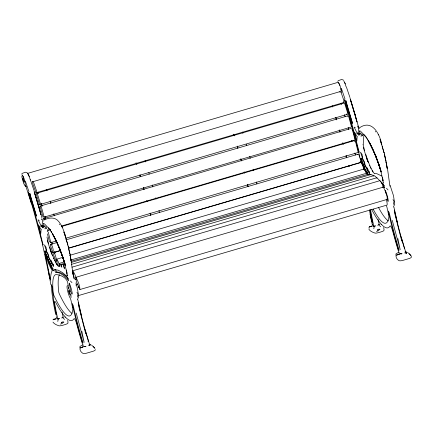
<?xml version="1.0" encoding="UTF-8"?>
<svg xmlns="http://www.w3.org/2000/svg" width="433" height="433" viewBox="0 0 433 433"><rect width="100%" height="100%" fill="white"/><g stroke="black" fill="none" stroke-linecap="round" stroke-linejoin="round"><path stroke-width="0.65" d="M395.822 255.308L396.119 253.614L398.549 252.471M73.567 276.492L72.517 271.908M379.611 180.539L376.894 177.741L376.889 178.163M47.538 258.36L47.056 258.133L47.083 256.91L47.424 256.807M47.186 258.458L47.208 257.511L47.554 257.413M48.653 261.137L48.307 261.234L48.334 260.011L47.69 259.486L47.083 256.91M363.579 165.65L363.103 165.422L363.125 164.199L363.471 164.096M363.233 165.747L363.249 164.8L363.596 164.702M364.7 168.426L364.353 168.524L364.375 167.3L363.731 166.775L363.125 164.199M365.322 170.445L365.295 170.039M364.121 169.13L366.096 172.659M49.129 261.646L49.145 261.965M46.347 226.876L46.261 228.619L46.304 228.343M362.394 134.165L362.307 135.908L362.345 135.632M382.907 187.511C383.568 185.703 380.277 180.415 380.093 180.945M67.137 275.356L67.164 274.874L67.234 276L66.476 270.013L66.974 273.461L64.766 263.719L62.558 256.796L64.766 263.719M52.333 255.075L52.447 255.356M368.38 162.364L368.488 162.646M363.233 144.276L363.92 134.468M50.688 266.522L50.813 266.836L50.612 266.024L50.959 265.916M64.468 261.889L59.283 263.41L59.841 266.327M368.039 174.358L366.713 173.232L366.691 173.563M89.701 344.955L85.149 329.61M405.743 252.244L401.196 236.9M45.048 228.711L45.021 228.981L45.6 227.092M361.09 136L361.068 136.271L361.647 134.382M79.775 347.504L80.073 346.324L82.503 345.182M88.354 341.458L88.229 340.571A92.418 16.265 73.7 0 1 78.59 303.744M43.679 227.78L43.912 225.815L44.502 226.865M359.726 135.069L359.958 133.104L360.543 134.154M358.188 132.043L358.703 128.845M76.035 277.255L76.246 281.244L79.872 289.547L387.259 199.375L387.237 198.254A4.584 0.806 73.7 0 0 385.635 192.079L383.416 187.083L76.035 277.255L78.254 282.251A4.584 0.806 73.7 0 1 79.856 288.427L79.872 289.547M41.839 226.399L42.656 221.555M46.142 255.367L46.439 254.496L46.093 254.599L46.087 255.497A2.636 0.465 73.7 0 0 46.45 256.509L46.661 257.078M46.98 256L46.553 256.444L46.152 255.47M46.634 256.103L46.645 257.056L46.991 256.958L46.872 256.547L46.526 256.65M362.616 162.878L362.486 161.785L362.14 161.888L362.134 162.786A2.636 0.465 73.7 0 0 362.497 163.798L362.702 164.367L363.033 164.248L362.556 163.988M362.14 161.888L362.573 163.717L363.022 163.29M362.686 164.345L362.675 163.393M56.225 317.21L56.691 316.712M372.266 224.5L372.737 224.002L372.299 224.343M89.799 345.334L89.436 345.469M405.845 252.623L405.477 252.758M56.479 317.573L55.749 318.823L53.248 319.711L56.377 318.791M372.526 224.862L371.795 226.113L369.289 227L372.423 226.08M52.842 252.677C54.277 250.929 51.614 242.22 50.347 245.127L52.804 252.704L60.588 250.42M68.371 248.141L360.191 162.532L360.592 160.004L358.833 154.532L357.658 154.321L66.487 239.736M42.77 225.934L42.948 225.349M358.811 133.223L358.989 132.639M57.778 321.448L58.233 319.013M373.82 228.738L374.274 226.302M83.407 345.897L82.568 347.158M399.453 253.186L398.614 254.447M32.578 181.79L32.535 182.953L36.004 192.809L343.385 102.637L343.899 100.651L341.843 94.567A4.584 0.806 73.7 0 0 339.959 91.623L32.578 181.79A4.584 0.806 73.7 0 1 34.456 184.739L36.518 190.823L36.004 192.809M339.791 92.099L339.959 91.623M39.988 206.135L42.954 216.873L44.161 217.112L351.547 126.945L348.673 116.482L348.413 115.93L347.374 115.963L39.988 206.135L41.195 206.379L44.161 217.112M347.374 115.963L347.363 116.239M41.433 219.775L41.887 218.703L43.013 221.387M357.479 127.064L357.929 125.992L359.06 128.677M367.011 159.387L366.968 158.64M45.303 250.767L44.696 251.459L45.649 254.03A2.225 0.39 73.7 0 0 45.801 253.689L45.557 252.672M44.864 251.735L45.384 251.237M361.344 158.056L360.743 158.749L361.696 161.32A2.225 0.39 73.7 0 0 361.842 160.979L361.685 160.221M361.425 158.527L360.905 159.025L361.636 161.276M65.004 263.161L61.113 264.298L61.843 267.285M368.461 174.196L370.61 174.602M21.742 174.158L22.143 173.4L25.558 172.204L27.328 172.751M71.147 297.07L71.017 297.325L70.714 293.98M337.783 81.447L338.184 80.69L341.599 79.493L343.374 80.04M51.327 252.758L51.511 253.034M50.953 265.445L51.175 265.11L50.872 265.521L50.829 265.212L51.3 265.342L50.997 265.754L50.829 265.212L51.343 265.651L50.997 265.754L50.829 265.212M367.216 172.399L366.913 172.81L366.875 172.502L367.341 172.632L367.038 173.043L366.875 172.502L367.384 172.94M50.239 244.537L57.405 242.399M357.658 154.321L357.669 154.716M368.835 227.395L370.107 226.291M64.966 264.287L63.629 264.72L64.679 268.828M373.425 175.879L373.159 175.289L371.027 174.732M43.895 220.386L43.538 218.649L350.919 128.477L352.278 129.261L355.033 139.913L61.264 226.091M52.978 319.835L54.06 319.002M53.99 252.547L53.578 254.988L56.182 261.548C57.08 260.265 55.229 254.139 53.99 252.547L60.474 250.647M361.339 162.413L363.363 167.219L363.612 169.584M359.098 128.098C371.146 119.156 378.88 132.276 381.37 142.684M360.191 162.532L359.969 162.072M376.38 177.768C376.342 176.87 373.484 174.818 373.841 176.128M37.135 193.14L36.242 193.989L39.549 204.63L346.936 114.458L347.829 113.928L347.753 113.327L344.516 102.973L37.135 193.14L40.437 203.781L39.549 204.63M84.846 346.573L84.208 346.357L84.863 346.562L84.446 346.584M400.888 253.862L400.254 253.646L400.909 253.852L400.493 253.873M47.441 233.89L49.319 241.333L50.802 242.632L48.269 232.137L47.219 231.157M65.719 238.253L358.188 152.459L355.655 141.964L354.124 140.86M63.261 257.24L56.739 259.167L57.188 263.686L58.655 266.425M72.728 270.782C74.817 285.623 78.795 279.296 72.728 270.782L380.109 180.61M83.455 346.746L80.273 347.916L82.849 347.158M399.502 254.036L396.314 255.205L399.535 254.258M60.409 324.106L62.395 323.478M376.456 231.395L378.442 230.767M50.012 264.314L49.963 264.206A1.597 0.281 73.7 0 0 49.909 264.098L49.882 264.747L49.649 263.34L49.995 263.237M366.042 170.526L365.647 170.597A4.731 0.834 73.7 0 1 365.512 170.31M51.262 265.721L50.915 265.824L51.218 267.356M51.321 266.555L51.787 266.647L51.321 266.555L51.679 268.146L51.538 267.161A1.597 0.281 73.7 0 1 51.641 267.302L51.781 267.54M367 173.205L366.659 173.314L366.875 173.979M53.752 270.306L53.481 270.771L53.297 270.284L53.643 270.181M46.515 256.699L46.861 256.596M363.731 166.775L364.077 166.673M51.44 266.75L51.798 266.706M368.174 162.619L368.521 162.516M47.056 258.133L47.403 258.036M363.103 165.422L363.449 165.325M49.649 263.34L50.131 263.562M365.825 170.954L366.172 170.851L365.917 171.089A1.997 0.352 73.7 0 1 365.982 171.23M27.23 173.509L337.859 82.384A5.445 0.958 73.7 0 1 340.149 86.189A5.445 0.958 73.7 0 1 341.22 92.532M44.296 219.785C48.523 218.043 53.427 216.809 57.313 220.045C61.605 224.115 63.456 229.95 65.329 235.395M50.239 229.328L47.646 230.085L47.619 229.582M47.435 230.648L50.677 229.701M61.703 226.464L354.172 140.671M50.802 242.632L56.636 240.921M361.912 160.822L361.566 160.919A1.824 0.319 73.7 0 0 361.712 160.627L360.998 158.159M68.907 248.174L361.376 162.375M363.292 164.61L363.639 164.508M363.249 164.8L363.655 166.797L364.001 166.7M47.208 257.511L47.614 259.508L47.96 259.41M69.751 255.34L364.164 168.973M49.779 263.61L50.125 263.513M49.752 264.476L50.607 264.958M50.136 264.779L50.477 264.682M366.654 172.247L366.177 172.069L366.475 171.668M366.913 172.81L367.26 172.707M366.995 172.735L367.341 172.632L367.038 173.043L366.875 172.502M50.872 265.521L51.218 265.418M70.958 259.984L366.67 173.238M51.04 266.057L51.386 265.954M51.094 267.123L51.44 267.02M71.488 261.256L368.494 174.131M71.45 262.382L371.054 174.494M71.629 264.314L373.831 175.663M72.051 267.166L376.845 177.757M75.786 285.044L77.729 284.47M78.313 295.62L386.999 205.069A5.445 0.958 73.7 0 0 386.225 199.261M57.708 318.758A1.716 0.547 -12.9 0 1 57.421 318.618L57.849 319.072L59.473 318.596A1.716 0.547 -12.9 0 1 58.201 318.802M373.895 226.362L375.519 225.885A1.716 0.547 -12.9 0 1 373.463 225.907L373.879 226.297A56.431 9.932 73.7 0 1 370.767 211.033A5.158 0.909 73.7 0 1 370.632 209.962M89.295 345.269L90.584 344.89M405.337 252.558L406.625 252.179M364.375 167.3L364.721 167.198L364.559 166.786M48.334 260.011L48.68 259.908L48.512 259.497M51.559 267.951L51.819 267.599M52.415 268.698L52.404 268.536A1.949 0.341 73.7 0 1 52.507 268.633L52.62 268.785A1.997 0.352 73.7 0 1 52.739 268.985L53.151 269.082M53.378 270.647L53.827 270.674M362.264 162.245L362.616 162.148M362.805 163.75L363.152 163.652M46.764 256.46L47.11 256.363M364.397 150.722L364.407 149.888M48.35 243.433L46.98 237.035M365.766 170.748L365.3 170.694A4.731 0.834 73.7 0 1 364.895 169.774L364.846 168.762A2.398 0.422 73.7 0 1 364.981 169.049L365.116 169.352A2.398 0.422 73.7 0 1 365.252 169.682M49.725 263.459L49.259 263.405A4.731 0.834 73.7 0 1 48.853 262.485L48.805 261.472A2.398 0.422 73.7 0 1 48.934 261.759L49.07 262.062A2.398 0.422 73.7 0 1 49.205 262.393L49.378 263.556L49.238 263.14A4.33 0.763 73.7 0 1 48.864 262.295L48.788 261.705L49.081 262.306A1.997 0.352 73.7 0 1 49.194 262.582L49.259 263.167L49.611 263.069A4.33 0.763 73.7 0 1 49.454 262.777M370.724 168.675L371.07 168.578M50.439 250.231L50.58 250.539M59.283 263.41L60.652 264.531L61.34 266.836M343.337 102.648L343.153 102.269M357.122 133.093L358.291 132.969L358.075 133.342L357.122 133.093L354.14 127.102L355.314 127.697M41.081 225.804L42.25 225.68L42.028 226.053L41.081 225.804L38.099 219.812L39.268 220.408M370.004 226.464L370.664 226.41M53.963 319.175L54.618 319.121M68.685 287.837L68.095 287.853L68.576 287.891L68.333 287.756L69.957 291.274M70.774 295.052L71.028 295.154M374.54 173.563L376.932 173.736L381.89 176.085M61.113 264.298L63.126 264.568L64.171 268.108M404.319 248.731L404.27 247.86M364.148 167.051L364.586 167.154M356.662 133.846L357.669 134.111M40.615 226.556L41.622 226.822M381.013 224.299L381.349 224.413M64.966 317.01L65.307 317.124M63.667 264.666L65.773 265.456M405.109 251.486L407.529 252.488M89.068 344.197L91.487 345.198M43.538 218.649L44.713 219.114L44.978 219.71M51.451 266.809L51.522 266.88A1.997 0.352 73.7 0 1 51.581 266.972L51.727 267.21A1.997 0.352 73.7 0 1 51.792 267.323L51.998 267.924M25.747 186.266L25.022 185.854L23.772 183.706L21.72 176.437M380.639 226.724L378.772 224.987M64.598 319.435L62.731 317.698M346.936 114.458L346.676 113.966M367.384 160.015L367.557 160.324M360.316 130.966L366.675 137.564M44.269 223.677L50.634 230.275M369.56 172.35L367.552 170.791L365.138 165.752L360.489 152.172L362.08 154.484L362.697 159.312L364.543 161.834L365.138 165.752L367.141 168.047L369.56 172.35L369.668 173.882L367.552 170.791L367.141 168.047M53.513 265.061L51.505 263.502L49.097 258.463L44.442 244.883L46.033 247.194L46.656 252.022L48.496 254.544L49.097 258.463L51.099 260.758L53.513 265.061L53.622 266.593L51.505 263.502L51.099 260.758M50.19 263.908L50.255 264A1.597 0.281 73.7 0 1 50.309 264.108L50.358 264.211M393.884 207.017L393.5 206.682L394.355 205.036L393.57 203.9L394.008 201.02L392.969 199.656M77.837 299.728L77.453 299.392L78.313 297.747L77.523 296.61L77.962 293.731L76.922 292.367M409.288 253.738L410.971 255.562M93.241 346.449L94.93 348.273M408.173 252.856L410.728 255.416M92.132 345.566L94.681 348.127M378.875 224.321L379.292 224.711A56.431 9.932 73.7 0 1 378.096 219.412M405.369 252.634L406.452 253.77L405.889 252.758M62.828 317.032L63.245 317.421A56.431 9.932 73.7 0 1 62.049 312.123M372.45 171.495L374.329 173.476M56.404 264.206L58.287 266.187M87.98 341.134L88.272 341.442M386.474 188.268L388.011 189.925M70.427 280.979L71.965 282.635M365.636 170.342L365.614 170.304A4.33 0.763 73.7 0 1 365.501 170.066M365.29 170.445L365.3 170.456A4.33 0.763 73.7 0 1 364.905 169.584L364.867 169.46M45.341 253.159L45.595 253.987M53.297 270.284L53.481 270.771M49.784 263.665L49.871 263.8A1.997 0.352 73.7 0 1 49.941 263.941M56.777 259.145L58.569 262.344L59.473 266.668M364.472 135.036L369.084 141.694M48.426 227.747L51.679 232.294M52.804 269.185L52.669 268.622A2.398 0.422 73.7 0 0 52.545 268.433L52.436 268.276A2.398 0.422 73.7 0 0 52.328 268.151L53.005 270.111L52.371 268.898M343.667 80.673L345.307 83.878M338.26 82.259L339.894 85.463M27.625 173.384L29.26 176.588M22.213 174.97L23.853 178.174M45.514 253.619L45.519 253.63A1.824 0.319 73.7 0 0 45.671 253.337L45.644 253.197M394.225 209.978L394.55 210.703M78.184 302.689L78.503 303.414M52.361 233.349L53.037 234.405M367.363 173.844L367.568 174.169A1.997 0.352 73.7 0 1 367.628 174.261M52.057 268.774L51.9 267.854M25.812 185.952L26.121 186.466L25.644 185.551L31.544 203.986M367.043 138.528L372.163 147.561M51.002 231.238L56.42 240.802M375.292 131.383L375.579 131.919M59.251 224.094L59.538 224.63M52.166 267.275L52.139 267.221A1.997 0.352 73.7 0 0 52.074 267.107M372.12 170.64L372.277 170.959M56.073 263.351L56.236 263.67M50.434 249.965L50.537 250.204A2.398 0.422 73.7 0 1 50.629 250.453M54.044 236.57L59.619 248.147L65.221 264.779L64.95 263.453M386.463 205.843L386.94 207.185A97.398 17.136 73.7 0 0 388.785 215.466A1.721 0.303 73.7 0 1 388.921 216.532A72.214 12.709 73.7 0 1 373.116 209.085M350.064 98.269L350.492 99.325A153.39 26.992 73.7 0 1 352.576 106.182M34.018 190.98L34.451 192.036A153.39 26.992 73.7 0 1 41.054 214.552L41.925 217.734M365.825 170.9L365.696 170.629L365.923 172.036L365.955 171.387A1.597 0.281 73.7 0 1 366.009 171.495L366.058 171.603M380.997 170.743L381.267 172.069L375.66 155.436L369.419 142.219M370.394 167.468L370.524 167.755M54.347 260.179L54.482 260.466M378.177 134.311L378.437 134.917M62.13 227.022L62.395 227.628M369.809 166.148L369.582 165.612M73.323 276.687L73.891 278.538M53.768 258.858L53.54 258.322M78.806 286.922L79.369 288.243M78.259 286.089L78.822 287.415M50.434 264.168L50.401 264.092A1.997 0.352 73.7 0 0 50.336 263.941M62.46 255.865L56.745 241.603M363.655 166.797L364.24 167.252L364.353 168.524M47.614 259.508L48.198 259.962L48.307 261.234M378.507 163.154L372.786 148.892M366.545 157.401L366.583 157.493A2.398 0.422 73.7 0 1 366.713 157.866M390.046 185.183L393.527 195.803L394.744 204.349M366.096 171.684L366.177 172.069M365.598 169.579L365.42 170.846L365.284 169.774M365.252 169.904L365.084 169.124M368.066 161.742L367.844 161.125M366.54 171.62L366.448 171.381A1.997 0.352 73.7 0 0 366.378 171.23M46.093 254.599L46.223 254.956M379.075 165.314L375.66 155.436M379.286 165.915L380.78 170.137L378.783 163.993M60.506 250.859L64.739 262.847L62.742 256.704M380.445 140.952L381.933 145.304L379.968 139.394M367.693 161.552L363.336 147.469M51.651 254.268L47.289 240.18M346.362 86.898L349.983 97.593M341.383 88.354L345.009 99.049M30.315 179.608L33.942 190.304M25.341 181.064L28.962 191.759M361.079 158.63L361.555 160.058M49.578 262.593L49.557 262.517A1.997 0.352 73.7 0 0 49.427 262.203M44.956 250.869L45.584 252.996M360.765 132.807L361.214 134.149M63.927 232.104L65.892 238.015L63.895 232.056M44.723 225.517L45.167 226.86M59.619 248.147L60.328 250.317M51.83 253.927L51.798 253.835A1.997 0.352 73.7 0 0 51.733 253.646M46.575 255.589L46.483 255.286M45.903 252.569L46.114 253.294M380.807 171.008L378.599 164.085L380.807 171.008L383.016 180.75L382.604 177.876M65.995 239.33L66.568 241.17M389.597 184.518L389.808 185.2M49.129 262.192L49.021 261.727M50.693 266.457L50.612 266.024M53.611 258.761L53.535 258.523A1.597 0.281 73.7 0 0 53.481 258.387M382.934 149.001L384.06 152.892L382.112 145.932L382.745 148.351M66.888 241.711L68.019 245.603L66.07 238.643M50.921 251.351L51.024 251.8M389.63 184.063L387.6 169.465L384.206 152.66M75.899 282.922L77.485 288.513L78.698 297.06M378.761 164.015L379.113 165.282M62.715 256.726L63.245 258.625M358.838 128.2L357.101 121.841A153.39 26.992 73.7 0 0 352.76 106.81M401.797 241.181L394.414 212.17M85.756 333.892L78.373 304.881M66.054 238.621L66.704 241.062M55.186 261.602L55.364 262.263M46.385 255.205L46.434 255.4A2.636 0.465 73.7 0 0 46.542 255.73M392.249 220.365L400.184 249.646L397.873 238.556M76.208 313.075L84.137 342.357L81.832 331.267M363.027 144.324L364.25 149.271M362.118 160.421L362.188 160.881M384.704 155.891L385.895 161.049L385.191 157.91M364.851 169.395L364.835 168.994L365.127 169.595A1.997 0.352 73.7 0 1 365.241 169.871M68.658 248.602L69.854 253.76L68.16 246.231L68.533 248.001M67.64 320.404L67.862 321.362A42.683 13.612 -12.9 0 1 67.9 323.115A2.289 0.731 -12.9 0 1 66.796 323.944A12.032 3.837 -12.9 0 1 60.755 325.713A2.289 0.731 -12.9 0 1 58.899 325.757A42.683 13.612 -12.9 0 1 52.978 322.098M393.933 207.239L397.245 221.81M358.329 150.619L359.801 157.055M360.835 161.563L361.127 162.851M77.886 299.95L81.204 314.52M42.282 243.33L49.833 278.511M384.342 154.148L384.91 156.659M57.849 319.072L57.833 319.007A56.431 9.932 73.7 0 1 54.72 303.744A5.158 0.909 73.7 0 1 55.722 302.396A91.666 16.129 73.7 0 0 74.048 318.672A5.158 0.909 73.7 0 1 76.684 323.96A97.398 17.136 73.7 0 0 82.671 344.744L83.104 345.204A1.721 0.547 -12.9 0 1 83.104 344.912M411.144 255.946L411.35 256.861A3.437 1.099 -12.9 0 1 408.893 258.62L402.814 260.406A3.437 1.099 -12.9 0 1 398.815 260.542A42.683 13.612 -12.9 0 1 396.06 255.995M384.32 154.088L384.574 155.29M370.096 214.183L372.299 224.63M363.747 165.049L363.969 166.131M48.095 269.759L50.894 284.757M386.447 164.313L386.658 165.514M386.875 166.71L387.194 168.502M70.4 257.023L70.617 258.225M70.828 259.421L71.044 260.617M385.792 193.226L385.402 190.569A8.281 1.456 73.7 0 1 388.201 200.133A2.863 0.503 73.7 0 1 388.006 201.361A2.863 0.503 73.7 0 1 386.95 199.115M70.097 253.841L73.101 274.82M387.189 168.448L386.063 161.899L386.247 163.111M71.034 260.504L70.022 254.609L70.2 255.822M69.87 291.377L69.962 291.929M382.599 177.92L383.156 182.239M366.307 172.345L366.101 171.484A1.997 0.352 73.7 0 0 366.031 171.333M50.26 265.056L50.055 264.195A1.997 0.352 73.7 0 0 49.99 264.043M383.21 182.163L383.281 183.289M55.619 269.418L56.49 272.059A197.497 34.754 73.7 0 1 68.203 278.441M389.933 185.827L389.949 186.244M388.471 220.965A72.214 12.709 73.7 0 1 378.529 207.494M371.763 209.686A91.666 16.129 73.7 0 0 390.095 225.961A5.158 0.909 73.7 0 1 392.731 231.244A97.398 17.136 73.7 0 0 398.712 252.033L399.15 252.493A1.721 0.547 -12.9 0 1 399.15 252.201M361.528 163.225A145.531 25.607 73.7 0 0 361.1 161.325L361.209 161.347A25.071 4.411 73.7 0 0 362.648 165.563M364.283 169.817A25.071 4.411 73.7 0 1 363.076 166.721M365.474 169.492A1.997 0.352 73.7 0 1 365.587 169.768M370.047 209.675A58.726 10.332 73.7 0 0 372.429 221.88L372.472 222.432L371.584 220.933A65.854 11.588 73.7 0 1 369.463 210.027M383.167 186.049A9.456 1.662 73.7 0 1 384.233 187.651L384.536 187.83L383.952 185.562A12.205 2.149 73.7 0 0 382.55 183.473L382.101 183.024A200.658 35.311 73.7 0 0 380.493 181.524M378.918 224.532A1.716 0.547 -12.9 0 1 378.702 224.781M378.269 225.036A1.716 0.547 -12.9 0 1 377.684 225.252M362.589 163.019A2.636 0.465 73.7 0 1 362.481 162.689M381.803 183.468A197.497 34.754 73.7 0 1 384.25 185.73M404.086 247.243A92.418 16.265 73.7 0 1 394.631 211.033M344.554 82.378A5.158 0.909 73.7 0 1 345.994 86.562M340.879 88.727A5.158 0.909 73.7 0 1 341.253 90.925M373.149 171.869A23.409 4.119 73.7 0 1 365.842 154.581M369.143 228.619A4.584 1.461 -12.9 0 0 369.019 229.387A42.683 13.612 -12.9 0 0 374.94 233.046A2.289 0.731 -12.9 0 0 376.802 233.003A12.032 3.837 -12.9 0 0 382.837 231.233A2.289 0.731 -12.9 0 0 383.947 230.405A42.683 13.612 -12.9 0 0 383.508 227.563M150.597 215.293A29.217 5.142 73.7 0 1 150.056 213.361M136.027 162.776A142.084 25 73.7 0 1 136.417 164.031M139.859 175.419A142.084 25 73.7 0 1 140.227 176.686M143.301 187.484A142.084 25 73.7 0 1 143.826 189.389M146.765 200.409A142.084 25 73.7 0 1 147.106 201.718M159.506 212.533A27.501 4.839 73.7 0 1 158.965 210.562M150.852 215.077A27.501 4.839 73.7 0 1 150.305 213.101M145.125 160.627A143.799 25.303 73.7 0 1 145.52 161.899M148.806 172.789A143.799 25.303 73.7 0 1 149.179 174.071M152.292 184.999A143.799 25.303 73.7 0 1 152.822 186.932M155.728 197.811A143.799 25.303 73.7 0 1 156.059 199.088M136.465 163.171A143.799 25.303 73.7 0 1 136.86 164.443M139.956 174.688A143.799 25.303 73.7 0 1 140.519 176.61M143.632 187.543A143.799 25.303 73.7 0 1 144.162 189.47M349.285 166.629A29.217 5.142 73.7 0 1 348.863 165.406M346.503 157.823A29.217 5.142 73.7 0 1 345.962 155.891M335.575 117.316A142.084 25 73.7 0 1 336.317 119.854M339.207 130.019A142.084 25 73.7 0 1 339.732 131.924M342.671 142.939A142.084 25 73.7 0 1 343.006 144.254M355.412 155.068A27.501 4.839 73.7 0 1 354.865 153.093M346.752 157.607A27.501 4.839 73.7 0 1 346.211 155.636M341.031 103.162A143.799 25.303 73.7 0 1 341.426 104.434M344.522 114.68A143.799 25.303 73.7 0 1 345.085 116.601M348.197 127.535A143.799 25.303 73.7 0 1 348.727 129.462M351.634 140.346A143.799 25.303 73.7 0 1 351.959 141.623M332.371 105.701A143.799 25.303 73.7 0 1 332.766 106.973M336.051 117.863A143.799 25.303 73.7 0 1 336.425 119.145M339.537 130.073A143.799 25.303 73.7 0 1 340.067 132M342.974 142.885A143.799 25.303 73.7 0 1 343.304 144.162M27.755 173.552A5.445 0.958 73.7 0 1 30.272 180.02M54.888 252.991A29.217 5.142 73.7 0 1 54.466 251.762M52.106 244.185A29.217 5.142 73.7 0 1 51.565 242.253M55.202 252.932A27.501 4.839 73.7 0 1 54.769 251.692M52.355 243.968A27.501 4.839 73.7 0 1 51.814 241.998M37.731 192.295A142.084 25 73.7 0 1 38.12 193.556M41.178 203.678A142.084 25 73.7 0 1 41.736 205.578M44.983 217.014A142.084 25 73.7 0 1 45.335 218.286M37.974 192.063A143.799 25.303 73.7 0 1 38.369 193.334M41.465 203.58A143.799 25.303 73.7 0 1 42.218 206.146M45.14 216.435A143.799 25.303 73.7 0 1 45.671 218.362M46.634 189.519A143.799 25.303 73.7 0 1 47.029 190.796M50.12 201.036A143.799 25.303 73.7 0 1 50.872 203.607M53.8 213.891A143.799 25.303 73.7 0 1 54.331 215.823M248.006 186.715A29.217 5.142 73.7 0 1 247.47 184.783M233.436 134.203A142.084 25 73.7 0 1 233.831 135.459M237.268 146.841A142.084 25 73.7 0 1 237.641 148.113M240.716 158.911A142.084 25 73.7 0 1 241.241 160.816M244.174 171.831A142.084 25 73.7 0 1 244.515 173.146M256.921 183.96A27.501 4.839 73.7 0 1 256.374 181.99M248.261 186.499A27.501 4.839 73.7 0 1 247.714 184.528M242.54 132.054A143.799 25.303 73.7 0 1 242.929 133.326M246.215 144.211A143.799 25.303 73.7 0 1 246.594 145.499M249.7 156.427A143.799 25.303 73.7 0 1 250.236 158.354M253.137 169.238A143.799 25.303 73.7 0 1 253.467 170.515M233.88 134.593A143.799 25.303 73.7 0 1 234.275 135.865M237.365 146.11A143.799 25.303 73.7 0 1 237.934 148.037M241.046 158.965A143.799 25.303 73.7 0 1 241.576 160.892M71.948 313.357A72.214 12.709 73.7 0 1 59.31 293.877A1.721 0.303 73.7 0 1 58.655 291.577A61.719 10.863 73.7 0 1 59.391 274.695M62.872 317.243A1.716 0.547 -12.9 0 1 61.638 317.963M52.967 268.687A1.997 0.352 73.7 0 1 53.048 268.812M49.606 263.307A4.731 0.834 73.7 0 1 49.47 263.02M21.948 175.268A5.158 0.909 73.7 0 1 24.118 178.872A5.158 0.909 73.7 0 1 25.136 184.88M57.102 264.579A23.409 4.119 73.7 0 1 49.795 247.292M80.078 348.04A42.683 13.612 -12.9 0 0 82.773 353.252A3.437 1.099 -12.9 0 0 86.773 353.117L92.846 351.331A3.437 1.099 -12.9 0 0 95.303 349.577M43.04 244.688L42.937 245.018L42.418 243.73L33.601 210.633A144.384 25.406 73.7 0 0 28.838 194.758L28.432 192.371L29.038 193.627A153.39 26.992 73.7 0 1 35.641 216.143A153.423 26.998 73.7 0 1 37.904 224.402L43.04 244.688M359.087 151.972L358.984 152.308L358.459 151.02L349.647 117.922A144.384 25.406 73.7 0 0 344.885 102.047L344.479 99.66L345.085 100.916A153.39 26.992 73.7 0 1 351.688 123.432A153.423 26.998 73.7 0 1 353.95 131.692L359.087 151.972M41.097 229.506L40.81 233.376L40.523 232.754A155.707 27.398 73.7 0 0 38.499 225.046L38.548 224.889A14.013 2.468 73.7 0 0 40.94 228.997L41.097 229.506M357.138 136.796L356.852 140.665L356.565 140.043A155.707 27.398 73.7 0 0 354.546 132.336L354.595 132.179A14.013 2.468 73.7 0 0 356.987 136.287L357.138 136.796M72.273 303.825L72.311 304.377A95.103 16.735 73.7 0 0 82.254 342.016L82.941 343.044L82.817 342.157A92.418 16.265 73.7 0 1 73.177 305.33L72.273 303.825M388.314 211.115L388.358 211.667A95.103 16.735 73.7 0 0 398.3 249.305L398.988 250.334L398.858 249.446A92.418 16.265 73.7 0 1 389.218 212.619L388.314 211.115M56.442 314.943L55.949 314.71L55.538 313.644A65.854 11.588 73.7 0 1 51.343 284.768L52.057 286.164L53.908 301.817A58.726 10.332 73.7 0 0 56.387 314.591L56.442 314.943M52.182 270.722L52.177 270.782A68.143 11.989 73.7 0 0 50.547 280.14L50.369 279.783A145.531 25.607 73.7 0 0 45.054 254.036L45.162 254.057A25.071 4.411 73.7 0 0 52.047 270.268L52.182 270.722M43.084 225.501L42.753 227.79L43.084 225.501M359.125 132.79L358.795 135.08L359.125 132.79M43.636 223.596L43.268 224.234L43.636 223.596M359.682 130.885L359.309 131.524L359.682 130.885M69.285 283.182L70.557 290.511A2.863 0.503 73.7 0 0 71.781 293.866A2.863 0.503 73.7 0 0 72.159 292.843A8.281 1.456 73.7 0 0 69.361 283.279L69.285 283.182M68.3 286.213L68.122 286.278A7.161 1.261 73.7 0 0 67.299 289.439A7.161 1.261 73.7 0 0 70.417 298.554L70.893 299.896A97.398 17.136 73.7 0 0 72.744 308.177A1.721 0.303 73.7 0 1 72.874 309.243A72.214 12.709 73.7 0 1 53.898 295.463A1.721 0.303 73.7 0 1 53.243 293.168A61.719 10.863 73.7 0 1 56.133 274.571C60.701 274.739 66.103 277.629 67.613 281.959A96.889 17.049 73.7 0 0 68.262 285.829L68.3 286.213M54.612 269.591L55.408 272.379A197.497 34.754 73.7 0 1 67.12 278.76A9.456 1.662 73.7 0 1 68.192 280.362L68.495 280.541L67.911 278.273A12.205 2.149 73.7 0 0 66.503 276.184L66.06 275.734A200.658 35.311 73.7 0 0 62.13 272.373L58.152 270.17L54.612 269.591M89.29 345.41L88.857 345.621L89.29 345.41M405.331 252.699L404.904 252.91L405.331 252.699M367.303 173.011L367.081 173.346L367.303 173.011M401.938 253.781L401.38 253.857L401.938 253.781M85.891 346.492L85.339 346.568L85.891 346.492M369.939 143.794L368.948 141.981L373.365 150.673L378.318 163.273L375.4 155.431L369.939 143.794M53.892 236.505L52.902 234.691L57.318 243.384L62.276 255.984L59.359 248.141L53.892 236.505M355.163 114.891L350.286 99.254L356.971 122.036L355.163 114.891M39.116 207.602L34.245 191.965L40.929 214.746L39.116 207.602M352.511 123.345L347.266 106.426L345.832 100.564L352.511 123.345M36.464 216.056L31.219 199.137L29.785 193.275L36.464 216.056M377.738 230.139A1.288 0.411 -12.9 0 0 379.844 229.522A1.288 0.411 -12.9 0 0 378.307 229.322A1.288 0.411 -12.9 0 0 377.738 230.139M68.658 291.057A2.149 0.379 73.7 0 0 69.805 294.527A2.149 0.379 73.7 0 0 69.589 292.037A2.149 0.379 73.7 0 0 68.658 291.057M22.776 178.613A2.149 0.379 73.7 0 0 23.923 182.082A2.149 0.379 73.7 0 0 23.707 179.598A2.149 0.379 73.7 0 0 22.776 178.613M61.692 322.85A1.288 0.411 -12.9 0 0 63.803 322.233A1.288 0.411 -12.9 0 0 62.26 322.033A1.288 0.411 -12.9 0 0 61.692 322.85"/></g></svg>
